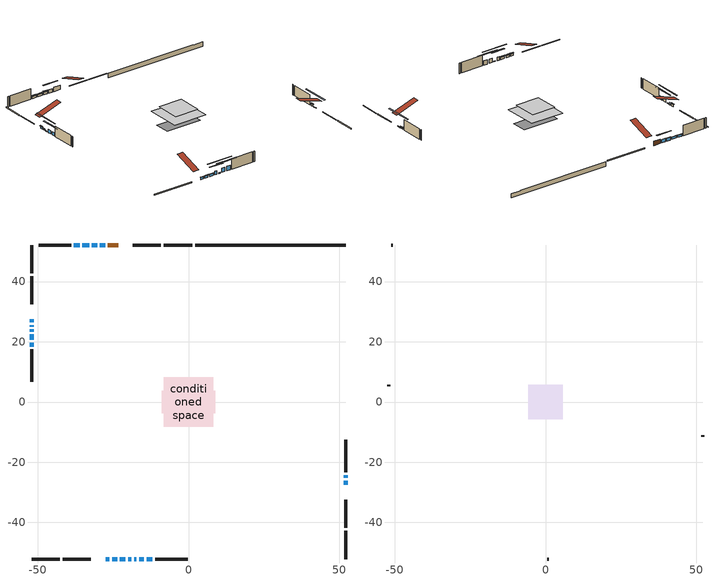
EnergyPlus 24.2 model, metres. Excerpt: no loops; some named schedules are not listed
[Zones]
conditioned space
 floor adiabatic (AdiabaticFloorConstruction): -8.17,-8.17 -8.17,8.17 8.17,8.17 8.17,-8.17 z2.66
 floor foundation (Slab1 construction): -8.82,-3.67 -8.82,3.67 8.82,3.67 8.82,-3.67 z-1.91
 wall outside (RimJoist1 construction): 1.23,52.15 -8.22,52.15 / -52.15,-52.15 -42.69,-52.15 / -52.15,52.15 -52.15,42.69 / 52.15,-52.15 52.15,-42.69 z0.22:0.52
 wall outside (RimJoist2 construction): -9.15,52.15 -18.53,52.15 / -41.76,-52.15 -32.39,-52.15 / -52.15,41.76 -52.15,32.39 / 52.15,-41.76 52.15,-32.39 z0.22:0.52
 wall outside (AdiabaticWallConstruction 1): -23.35,52.15 -26.78,52.15 z0.22:2.25
 wall outside (AdiabaticWallConstruction): -27.71,52.15 -29.41,52.15 / -52.15,22.45 -52.15,20.69 / -52.15,19.76 -52.15,18.39 z0.22:1.74; -30.34,52.15 -32.07,52.15 z0.22:1.49; -33,52.15 -35.26,52.15 / -27.57,-52.15 -26.24,-52.15 / -25.32,-52.15 -23.74,-52.15 / -22.81,-52.15 -20.98,-52.15 / -52.15,27.57 -52.15,26.42 / -36.19,52.15 -38.09,52.15 z0.22:1.19; -52.15,25.5 -52.15,25.01 z0.22:0.73; 52.15,-27.57 52.15,-26.15 / -18.06,-52.15 -17.34,-52.15 / -52.15,24.09 -52.15,23.37 z0.22:0.53; -20.05,-52.15 -18.98,-52.15 z0.22:1.82; -16.42,-52.15 -14.82,-52.15 / -13.89,-52.15 -12.01,-52.15 z0.22:2.3; 52.15,-25.22 52.15,-24.25 z0.22:1.04
 wall outside (Wall1 construction): -39.02,52.15 -49.79,52.15 / -11.08,-52.15 -0.31,-52.15 / -52.15,17.46 -52.15,6.69 / 52.15,-23.32 52.15,-12.55 z0.22:5.1
 wall foundation (FoundationWall1 construction): 2.16,52.15,-1.91 2.16,52.15,0.22 47.15,52.15,0.22 47.15,52.15,0.05 52.15,52.15,0.05 52.15,52.15,-1.91
 window (WindowConstruction): -27.71,52.15 -29.41,52.15 z0.22:1.74
 window (WindowConstruction 8): -30.34,52.15 -32.07,52.15 z0.22:1.49
 window (WindowConstruction 9): -33,52.15 -35.26,52.15 z0.22:1.19
 window (WindowConstruction 10): -27.57,-52.15 -26.24,-52.15 z0.22:1.19
 window (WindowConstruction 11): -25.31,-52.15 -23.74,-52.15 z0.22:1.19
 window (WindowConstruction 12): -22.81,-52.15 -20.98,-52.15 z0.22:1.19
 window (WindowConstruction 13): -52.15,27.57 -52.15,26.42 z0.22:1.19
 window (WindowConstruction 14): -52.15,25.49 -52.15,25.01 z0.22:0.73
 window (WindowConstruction 15): 52.15,-27.57 52.15,-26.15 z0.22:0.52
 window (WindowConstruction 1): -20.05,-52.15 -18.98,-52.15 z0.22:1.82
 window (WindowConstruction 16): -18.06,-52.15 -17.35,-52.15 z0.22:0.52
 window (WindowConstruction 17): -52.15,24.08 -52.15,23.37 z0.22:0.52
 window (WindowConstruction 2): -16.42,-52.15 -14.82,-52.15 z0.22:2.3
 window (WindowConstruction 3): -13.89,-52.15 -12.01,-52.15 z0.22:2.3
 window (WindowConstruction 4): -52.15,22.44 -52.15,20.69 z0.22:1.74
 window (WindowConstruction 5): -52.15,19.76 -52.15,18.39 z0.22:1.74
 window (WindowConstruction 6): 52.15,-25.22 52.15,-24.25 z0.22:1.03
 window (WindowConstruction 7): -36.19,52.15 -38.09,52.15 z0.22:1.19
 door (Door): -23.35,52.15 -26.78,52.15 z0.22:2.25
 ceiling adiabatic (AdiabaticFloorConstruction): 8.17,-8.17 8.17,8.17 -8.17,8.17 -8.17,-8.17 z2.66
attic - vented
 floor to conditioned space (Floor1 construction Reversed): -5.78,-5.78 -5.78,5.78 5.78,5.78 5.78,-5.78 z5.1
 wall outside (Wall3 construction): -50.72,52.15 -51.22,52.15 / 0.62,-52.15 1.12,-52.15 / -52.15,5.76 -52.15,5.26 / 52.15,-11.62 52.15,-11.12 z0.22:5.1
 roof outside (Roof1 construction): -22.42,52.15,5.1 -22.42,40.9,8.85 -19.46,40.9,8.85 -19.46,52.15,5.1; -28.5,-52.15,5.1 -28.5,-40.9,8.85 -31.46,-40.9,8.85 -31.46,-52.15,5.1; -52.15,28.5,5.1 -40.9,28.5,8.85 -40.9,31.46,8.85 -52.15,31.46,5.1; 52.15,-28.5,5.1 40.9,-28.5,8.85 40.9,-31.46,8.85 52.15,-31.46,5.1
shading: -32.31,52.15 -24.81,52.15 -24.81,52.61 -32.31,52.61 z4.64; -32.3,52.15 -30.11,52.15 -30.11,52.61 -32.3,52.61 z1.72; -35.49,52.15 -32.77,52.15 -32.77,52.61 -35.49,52.61 z1.41; -26.02,-52.15 -27.8,-52.15 -27.8,-52.61 -26.02,-52.61 z1.41; -23.51,-52.15 -25.54,-52.15 -25.54,-52.61 -23.51,-52.61 z1.41; -20.75,-52.15 -23.04,-52.15 -23.04,-52.61 -20.75,-52.61 z1.41; -52.15,26.19 -52.15,27.8 -52.61,27.8 -52.61,26.19 z1.41; -52.15,24.78 -52.15,25.72 -52.61,25.72 -52.61,24.78 z0.96; 52.15,-20.21 52.15,-33.51 52.61,-33.51 52.61,-20.21 z6.47; -16.09,-52.15 -22.95,-52.15 -22.95,-52.61 -16.09,-52.61 z4.72; -11.41,-52.15 -24,-52.15 -24,-52.61 -11.41,-52.61 z6.47; -52.15,17.43 -52.15,30.02 -52.61,30.02 -52.61,17.43 z6.47; -11.92,-52.15 -19.32,-52.15 -19.32,-52.61 -11.92,-52.61 z5.2; -9.11,-52.15 -16.79,-52.15 -16.79,-52.61 -9.11,-52.61 z5.2; -52.15,17.79 -52.15,25.34 -52.61,25.34 -52.61,17.79 z4.64; -52.15,15.49 -52.15,22.66 -52.61,22.66 -52.61,15.49 z4.64; 52.15,-24.02 52.15,-25.45 52.61,-25.45 52.61,-24.02 z1.26; -38.32,52.15 -35.96,52.15 -35.96,52.61 -38.32,52.61 z1.41
[Building]
Building 1: Terrain=Suburbs
[Site:Location]
Toronto City Centre_ON: Latitude {deg}=43.63; Longitude {deg}=-79.39; Time Zone {hr}=-5; Elevation {m}=77; Keep Site Location Information=Yes
[Site:GroundTemperature:Shallow]
5.01852, 3.26908, 3.12898, 3.95918, 7.29196, 10.6092, 13.4851, 15.3069, 15.4617, 13.9799, 11.1774, 7.9619
[Site:WaterMainsTemperature]
Calculation Method=Schedule; Temperature Schedule=mains temperature schedule
[Material] Roughness=Rough; Thermal Absorptance=0.9
Name | Thickness {m} | Conductivity {W/m-K} | Density {kg/m3} | Specific Heat {J/kg-K} | Solar Absorptance | Visible Absorptance
asphalt or fiberglass shingles | 0.00635 | 0.162714 | 1121.4 | 1465.45 | 0.4 | 0.4
ceiling loosefill ins | 0.169333 | 0.0480833 | 16.02 | 1046.75 | 0.7 | 0.7
ceiling stud and cavity | 0.1397 | 0.104391 | 65.682 | 1177.47 | 0.7 | 0.7
concrete 4.0 in. | 0.1016 | 1.803125 | 2242.8 | 837.4 | 0.7 | 0.7
concrete 8.0 in. | 0.2032 | 1.803125 | 2242.8 | 837.4 | 0.7 | 0.7
door material | 0.04445 | 0.053851 | 512.64 | 1214.23 | 0.7 | 0.7
exterior vertical ins | 0.0313123 | 0.029427 | 32.04 | 1214.23 | 0.7 | 0.7
floor covering | 0.0127 | 0.0433444 | 54.468 | 1339.84 | 0.6 | 0.6
floor rigid ins; wall rigid ins | 0.512978 | 0.029427 | 32.04 | 1214.23 | 0.7 | 0.7
floor stud and cavity | 0.1397 | 1.75129 | 37.0049 | 1207.88 | 0.7 | 0.7
furniture material conditioned space 1 | 0.1524 | 0.115458 | 640.8 | 1214.23 | 0.6 | 0.6
gypsum board | 0.0127 | 0.160291 | 801 | 837.4 | 0.6 | 0.6
gypsum board 1 | 0.0127 | 0.160291 | 801 | 837.4 | 0.7 | 0.7
osb sheathing 0.5 in. | 0.0127 | 0.115458 | 512.64 | 1214.23 | 0.7 | 0.7
osb sheathing 0.75 in. | 0.01905 | 0.115458 | 512.64 | 1214.23 | 0.7 | 0.7
osb sheathing 2.0 in. | 0.0508 | 0.115458 | 512.64 | 1214.23 | 0.7 | 0.7
rim joist stud and cavity | 0.0508 | 0.0451784 | 125.044 | 1163.47 | 0.6 | 0.6
rim joist stud and cavity 1 | 0.0508 | 0.0379815 | 125.044 | 1163.47 | 0.6 | 0.6
wall stud and cavity | 0.1397 | 0.0823012 | 139.0536 | 1170.24 | 0.7 | 0.7
wall stud and cavity 1 | 0.0889 | 6.9971 | 50.32683 | 1063.81 | 0.6 | 0.6
wall stud and cavity 2 | 0.0889 | 0.380278 | 52.3479 | 1209.89 | 0.7 | 0.7
wall stud and cavity 3 | 0.0889 | 0.391764 | 83.0341 | 1211.67 | 0.7 | 0.7
wood siding | 0.0254 | 0.102417 | 544.68 | 1172.36 | 0.4 | 0.4
wood siding 1 | 0.00254 | 0.102417 | 544.68 | 1172.36 | 0.4 | 0.4
wood siding 2; wood siding 3; wood siding 4 | 0.0254 | 0.102417 | 544.68 | 1172.36 | 0.7 | 0.7
[WindowMaterial:SimpleGlazingSystem]
Name | U-Factor {W/m2-K} | Solar Heat Gain Coefficient
WindowMaterial | 2.38987 | 0.64
WindowMaterial 1 | 2.54885 | 0.58
WindowMaterial 10 | 2.54318 | 0.58
WindowMaterial 11 | 2.44381 | 0.62
WindowMaterial 12 | 2.49946 | 0.57
WindowMaterial 13 | 2.63686 | 0.5
WindowMaterial 14 | 2.53466 | 0.48
WindowMaterial 15 | 6.76136 | 0.45
WindowMaterial 2 | 2.47901 | 0.59
WindowMaterial 3 | 2.46482 | 0.6
WindowMaterial 4 | 2.387599 | 0.64
WindowMaterial 5 | 2.40804 | 0.64
WindowMaterial 6 | 2.594846 | 0.51
WindowMaterial 7 | 3.13085 | 0.65
WindowMaterial 8 | 2.4052 | 0.64
WindowMaterial 9 | 2.421667 | 0.63
[Construction]
AdiabaticFloorConstruction: floor stud and cavity, floor rigid ins, osb sheathing 0.75 in., floor covering
AdiabaticWallConstruction: wood siding 3, wall rigid ins, wall stud and cavity 2, gypsum board
AdiabaticWallConstruction 1: wood siding 4, wall rigid ins, wall stud and cavity 2, gypsum board
Door: door material
Floor1 construction Reversed: gypsum board, ceiling stud and cavity, ceiling loosefill ins
FoundationWall1 construction: concrete 8.0 in., gypsum board 1
furniture construction conditioned space 1: furniture material conditioned space 1
PartitionWallConstruction: gypsum board, wall stud and cavity 3, gypsum board
RimJoist1 construction: wood siding 2, osb sheathing 2.0 in., rim joist stud and cavity
RimJoist2 construction: wood siding 2, osb sheathing 2.0 in., rim joist stud and cavity 1
Roof1 construction: asphalt or fiberglass shingles
Slab1 construction: concrete 4.0 in.
Wall1 construction: wood siding, osb sheathing 0.5 in., wall stud and cavity, gypsum board
Wall3 construction: wood siding 1, wall stud and cavity 1
WindowConstruction: WindowMaterial
WindowConstruction 1: WindowMaterial 1
WindowConstruction 10: WindowMaterial 10
WindowConstruction 11: WindowMaterial 11
WindowConstruction 12: WindowMaterial 12
WindowConstruction 13: WindowMaterial 13
WindowConstruction 14: WindowMaterial 14
WindowConstruction 15; WindowConstruction 16; WindowConstruction 17: WindowMaterial 15
WindowConstruction 2: WindowMaterial 2
WindowConstruction 3: WindowMaterial 3
WindowConstruction 4: WindowMaterial 4
WindowConstruction 5: WindowMaterial 5
WindowConstruction 6: WindowMaterial 6
WindowConstruction 7: WindowMaterial 7
WindowConstruction 8: WindowMaterial 8
WindowConstruction 9: WindowMaterial 9
[Zone] Multiplier=1; Part of Total Floor Area=Yes
Name | Volume {m3}
attic - vented | 81.2415
conditioned space | 1007.5
[Space]
Name | Zone | Volume {m3}
attic - vented 1 | attic - vented | 81.2415
conditioned space 1 | conditioned space | 1007.5
[ZoneInfiltration:EffectiveLeakageArea]
infil attic - vented 1: Zone or Space=attic - vented 1; Schedule=Always On Discrete; Effective Air Leakage Area {cm2}=5618.53; Stack Coefficient=0.000599923; Wind Coefficient=1.65489e-05
[ZoneMixing]
whole house fan mix: Zone or Space=attic - vented; Schedule=Always On Continuous; Design Flow Rate Calculation Method=Flow/Zone; Design Flow Rate {m3/s}=0; Source Zone or Space=conditioned space
[SurfaceProperty:ExposedFoundationPerimeter]
Slab1: Exposed Perimeter Calculation Method=TotalExposedPerimeter; Total Exposed Perimeter {m}=49.988
[InternalMass] Zone or ZoneList=conditioned space; Space or SpaceList=conditioned space 1
Name | Construction | Surface Area {m2}
furniture mass conditioned space 1 | furniture construction conditioned space 1 | 158.62
partition wall mass | PartitionWallConstruction | 396.55
[Lights]
interior lighting: Zone or ZoneList or Space or SpaceList=conditioned space 1; Schedule=interior lighting schedule; Design Level Calculation Method=LightingLevel; Lighting Level {W}=343.2; Return Air Fraction=0; Fraction Radiant=0.6; Fraction Visible=0.2; Fraction Replaceable=1
[People]
occupants: Zone or ZoneList or Space or SpaceList=conditioned space 1; Number of People Schedule=occupants schedule; Number of People Calculation Method=People; Number of People=3; Fraction Radiant=0.314171; Sensible Heat Fraction=0.56303; Activity Level Schedule=occupants activity schedule; Carbon Dioxide Generation Rate {m3/s-W}=0; Enable ASHRAE 55 Comfort Warnings=No; Mean Radiant Temperature Calculation Type=EnclosureAveraged
[ElectricEquipment] Zone or ZoneList or Space or SpaceList=conditioned space 1; Design Level Calculation Method=EquipmentLevel
Name | Schedule | Design Level {W} | Fraction Latent | Fraction Radiant | Fraction Lost
clothes dryer | clothes dryer schedule | 140.772 | 0.015 | 0.081 | 0.85
clothes washer | clothes washer schedule | 32.1985 | 0.03 | 0.162 | 0.7
cooking range | cooking range schedule | 215.147 | 0.08 | 0.432 | 0.2
dishwasher | dishwasher schedule | 66.8632 | 0.3 | 0.18 | 0.4
fridge | fridge schedule | 72.9452 | 0 | 0.6 | 0
mech vent bath fan 0 | mech vent bath fan 0 schedule | 50.2 | 0 | 0 | 1
mech vent bath fan 1 | mech vent bath fan 1 schedule | 50.2 | 0 | 0 | 1
mech vent house fan | mech vent house fan schedule | 0 | 0 | 0 | 1
mech vent house fan cfis | mech vent house fan cfis schedule | 0 | 0 | 0 | 0
mech vent range fan 0 | mech vent range fan 0 schedule | 57 | 0 | 0 | 1
misc plug loads | misc plug loads schedule | 494.7 | 0.045 | 0.513 | 0.1
whole house fan | Always On Discrete | 0 | 0 | 0 | 1
[OtherEquipment] Zone or ZoneList or Space or SpaceList=conditioned space 1; Design Level Calculation Method=EquipmentLevel
Name | Fuel Type | Schedule | Design Level {W} | Fraction Latent | Fraction Radiant | Fraction Lost
clothes dryer 1 | Electricity | clothes dryer schedule | 0 | 0.015 | 0.081 | 0.85
cooking range 1 | Electricity | cooking range schedule | 0 | 0.08 | 0.432 | 0.2
general water use latent | None | general water use schedule | 62.594 | 1 | 0 | 0
general water use sensible | None | general water use schedule | -61.6891 | 0 | 0.6 | 0
mech vent house fan latent load | None | Always On Discrete | 0 | 1 | 0 | 0
mech vent house fan sensible load | None | Always On Discrete | 0 | 0 | 0 | 0
water heater energy adjustment1 | NaturalGas | Always On Discrete | 0.01 | 0 | 0 | 1
[ZoneInfiltration:DesignFlowRate] Zone or ZoneList or Space or SpaceList=conditioned space 1; Schedule=Always On Discrete; Design Flow Rate Calculation Method=Flow/Zone; Design Flow Rate {m3/s}=0
infil flow; natural vent flow; whole house fan flow
[AvailabilityManager:Scheduled]
central ac and furnace airloop Availability Manager: Schedule=Always On Discrete
[Foundation:Kiva]
Foundation Kiva 1: Initial Indoor Air Temperature {C}=18; Wall Height Above Grade {m}=0.220005; Wall Depth Below Slab {m}=0.2032; Custom Block Material Name 1=exterior vertical ins; Custom Block Depth 1 {m}=2.13; Custom Block X Position 1 {m}=0.2159; Custom Block Z Position 1 {m}=0
[Foundation:Kiva:Settings]
Soil Conductivity {W/m-K}=0.849921; Soil Density {kg/m3}=1842.3; Soil Specific Heat {J/kg-K}=418.7; Ground Solar Absorptivity=0.9; Ground Thermal Absorptivity=0.9; Ground Surface Roughness {m}=0.03; Far-Field Width {m}=40; Deep-Ground Boundary Condition=ZeroFlux; Deep-Ground Depth {m}=40; Minimum Cell Dimension {m}=0.2; Maximum Cell Growth Coefficient=3; Simulation Timestep=Timestep
[Exterior:Lights]
exterior lighting: Schedule=exterior lighting schedule; Design Level {W}=75.6
[EnergyManagementSystem:GlobalVariable]
central_ac_and_furnace_airloop_Fan_RTF
infil_program_Qfan
infil_program_Qinf
natural_vent_program_Qnv
natural_vent_program_Qwhf
[EnergyManagementSystem:Sensor]
Name | Output:Variable or Output:Meter Index Key | Output:Variable or Output:Meter
airflow_gain | infil flow | Infiltration Sensible Heat Gain Energy
airflow_gain_1 | natural vent flow | Infiltration Sensible Heat Gain Energy
airflow_gain_2 | whole house fan flow | Infiltration Sensible Heat Gain Energy
airflow_loss | infil flow | Infiltration Sensible Heat Loss Energy
airflow_loss_1 | natural vent flow | Infiltration Sensible Heat Loss Energy
airflow_loss_2 | whole house fan flow | Infiltration Sensible Heat Loss Energy
clg_load_cond |  | Cooling:EnergyTransfer:Zone:CONDITIONED SPACE
clg_sp_s; clg_sp_s_1 | cooling setpoint | Schedule Value
clothes_dryer_exhaust_0_sch_s | clothes dryer exhaust 0 schedule | Schedule Value
cool_season | cooling season schedule | Schedule Value
htg_load_cond |  | Heating:EnergyTransfer:Zone:CONDITIONED SPACE
htg_sp_s; htg_sp_s_1 | heating setpoint | Schedule Value
ig_ee_conv | clothes dryer | Electric Equipment Convective Heating Energy
ig_ee_conv_2 | cooking range | Electric Equipment Convective Heating Energy
ig_ee_conv_4 | fridge | Electric Equipment Convective Heating Energy
ig_ee_conv_5 | misc plug loads | Electric Equipment Convective Heating Energy
ig_ee_conv_6 | whole house fan | Electric Equipment Convective Heating Energy
ig_ee_rad | clothes dryer | Electric Equipment Radiant Heating Energy
ig_ee_rad_2 | cooking range | Electric Equipment Radiant Heating Energy
ig_ee_rad_4 | fridge | Electric Equipment Radiant Heating Energy
ig_ee_rad_5 | misc plug loads | Electric Equipment Radiant Heating Energy
ig_ee_rad_6 | whole house fan | Electric Equipment Radiant Heating Energy
ig_lgt_conv | interior lighting | Lights Convective Heating Energy
ig_lgt_rad | interior lighting | Lights Radiant Heating Energy
ig_lgt_vis | interior lighting | Lights Visible Radiation Heating Energy
ig_oe_conv | clothes dryer 1 | Other Equipment Convective Heating Energy
ig_oe_conv_1 | cooking range 1 | Other Equipment Convective Heating Energy
ig_oe_conv_2 | general water use latent | Other Equipment Convective Heating Energy
ig_oe_conv_3 | general water use sensible | Other Equipment Convective Heating Energy
ig_oe_conv_4 | water heater energy adjustment1 | Other Equipment Convective Heating Energy
ig_oe_rad | clothes dryer 1 | Other Equipment Radiant Heating Energy
ig_oe_rad_1 | cooking range 1 | Other Equipment Radiant Heating Energy
ig_oe_rad_2 | general water use latent | Other Equipment Radiant Heating Energy
ig_oe_rad_3 | general water use sensible | Other Equipment Radiant Heating Energy
ig_oe_rad_4 | water heater energy adjustment1 | Other Equipment Radiant Heating Energy
ig_ppl_conv | occupants | People Convective Heating Energy
ig_ppl_rad | occupants | People Radiant Heating Energy
im_conv | furniture mass conditioned space 1 | Surface Inside Face Convection Heat Gain Energy
im_conv_1 | partition wall mass | Surface Inside Face Convection Heat Gain Energy
im_ig | furniture mass conditioned space 1 | Surface Inside Face Internal Gains Radiation Heat Gain Energy
im_ig_1 | partition wall mass | Surface Inside Face Internal Gains Radiation Heat Gain Energy
im_lgt | furniture mass conditioned space 1 | Surface Inside Face Lights Radiation Heat Gain Energy
im_lgt_1 | partition wall mass | Surface Inside Face Lights Radiation Heat Gain Energy
im_sol | furniture mass conditioned space 1 | Surface Inside Face Solar Radiation Heat Gain Energy
im_sol_1 | partition wall mass | Surface Inside Face Solar Radiation Heat Gain Energy
im_surf | furniture mass conditioned space 1 | Surface Inside Face Net Surface Thermal Radiation Heat Gain Energy
im_surf_1 | partition wall mass | Surface Inside Face Net Surface Thermal Radiation Heat Gain Energy
mech_vent_bath_fan_0_sch_s | mech vent bath fan 0 schedule | Schedule Value
mech_vent_bath_fan_1_sch_s | mech vent bath fan 1 schedule | Schedule Value
mech_vent_range_fan_0_sch_s | mech vent range fan 0 schedule | Schedule Value
mv_conv | mech vent bath fan 0 | Electric Equipment Convective Heating Energy
mv_conv_1 | mech vent bath fan 1 | Electric Equipment Convective Heating Energy
mv_conv_2 | mech vent house fan | Electric Equipment Convective Heating Energy
mv_conv_3 | mech vent house fan cfis | Electric Equipment Convective Heating Energy
mv_conv_4 | mech vent range fan 0 | Electric Equipment Convective Heating Energy
mv_conv_5 | mech vent house fan latent load | Other Equipment Convective Heating Energy
mv_conv_6 | mech vent house fan sensible load | Other Equipment Convective Heating Energy
mv_rad | mech vent bath fan 0 | Electric Equipment Radiant Heating Energy
mv_rad_1 | mech vent bath fan 1 | Electric Equipment Radiant Heating Energy
mv_rad_2 | mech vent house fan | Electric Equipment Radiant Heating Energy
mv_rad_3 | mech vent house fan cfis | Electric Equipment Radiant Heating Energy
mv_rad_4 | mech vent range fan 0 | Electric Equipment Radiant Heating Energy
mv_rad_5 | mech vent house fan latent load | Other Equipment Radiant Heating Energy
mv_rad_6 | mech vent house fan sensible load | Other Equipment Radiant Heating Energy
natural_vent_s | natural vent schedule | Schedule Value
out_pb_s |  | Site Outdoor Air Barometric Pressure
out_wt_s |  | Site Outdoor Air Humidity Ratio
site_vw_s |  | Site Wind Speed
ss_back_out | Window1 | Surface Window Shortwave from Zone Back Out Window Heat Transfer Rate
ss_back_out_1 | Window10 | Surface Window Shortwave from Zone Back Out Window Heat Transfer Rate
ss_back_out_10 | Window20 | Surface Window Shortwave from Zone Back Out Window Heat Transfer Rate
ss_back_out_11 | Window21 | Surface Window Shortwave from Zone Back Out Window Heat Transfer Rate
ss_back_out_12 | Window4 | Surface Window Shortwave from Zone Back Out Window Heat Transfer Rate
ss_back_out_13 | Window5 | Surface Window Shortwave from Zone Back Out Window Heat Transfer Rate
ss_back_out_14 | Window6 | Surface Window Shortwave from Zone Back Out Window Heat Transfer Rate
ss_back_out_15 | Window7 | Surface Window Shortwave from Zone Back Out Window Heat Transfer Rate
ss_back_out_16 | Window8 | Surface Window Shortwave from Zone Back Out Window Heat Transfer Rate
ss_back_out_17 | Window9 | Surface Window Shortwave from Zone Back Out Window Heat Transfer Rate
ss_back_out_2 | Window11 | Surface Window Shortwave from Zone Back Out Window Heat Transfer Rate
ss_back_out_3 | Window12 | Surface Window Shortwave from Zone Back Out Window Heat Transfer Rate
ss_back_out_4 | Window14 | Surface Window Shortwave from Zone Back Out Window Heat Transfer Rate
ss_back_out_5 | Window15 | Surface Window Shortwave from Zone Back Out Window Heat Transfer Rate
ss_back_out_6 | Window16 | Surface Window Shortwave from Zone Back Out Window Heat Transfer Rate
ss_back_out_7 | Window17 | Surface Window Shortwave from Zone Back Out Window Heat Transfer Rate
ss_back_out_8 | Window18 | Surface Window Shortwave from Zone Back Out Window Heat Transfer Rate
ss_back_out_9 | Window2 | Surface Window Shortwave from Zone Back Out Window Heat Transfer Rate
ss_conv | Door1 | Surface Inside Face Convection Heat Gain Energy
ss_conv_1 | Window1 | Surface Inside Face Convection Heat Gain Energy
ss_conv_10 | Window2 | Surface Inside Face Convection Heat Gain Energy
ss_conv_11 | Window20 | Surface Inside Face Convection Heat Gain Energy
ss_conv_12 | Window21 | Surface Inside Face Convection Heat Gain Energy
ss_conv_13 | Window4 | Surface Inside Face Convection Heat Gain Energy
ss_conv_14 | Window5 | Surface Inside Face Convection Heat Gain Energy
ss_conv_15 | Window6 | Surface Inside Face Convection Heat Gain Energy
ss_conv_16 | Window7 | Surface Inside Face Convection Heat Gain Energy
ss_conv_17 | Window8 | Surface Inside Face Convection Heat Gain Energy
ss_conv_18 | Window9 | Surface Inside Face Convection Heat Gain Energy
ss_conv_2 | Window10 | Surface Inside Face Convection Heat Gain Energy
ss_conv_3 | Window11 | Surface Inside Face Convection Heat Gain Energy
ss_conv_4 | Window12 | Surface Inside Face Convection Heat Gain Energy
ss_conv_5 | Window14 | Surface Inside Face Convection Heat Gain Energy
ss_conv_6 | Window15 | Surface Inside Face Convection Heat Gain Energy
ss_conv_7 | Window16 | Surface Inside Face Convection Heat Gain Energy
ss_conv_8 | Window17 | Surface Inside Face Convection Heat Gain Energy
ss_conv_9 | Window18 | Surface Inside Face Convection Heat Gain Energy
ss_ig | Door1 | Surface Inside Face Internal Gains Radiation Heat Gain Energy
ss_ig_1 | Window1 | Surface Inside Face Internal Gains Radiation Heat Gain Energy
ss_ig_10 | Window2 | Surface Inside Face Internal Gains Radiation Heat Gain Energy
ss_ig_11 | Window20 | Surface Inside Face Internal Gains Radiation Heat Gain Energy
ss_ig_12 | Window21 | Surface Inside Face Internal Gains Radiation Heat Gain Energy
ss_ig_13 | Window4 | Surface Inside Face Internal Gains Radiation Heat Gain Energy
ss_ig_14 | Window5 | Surface Inside Face Internal Gains Radiation Heat Gain Energy
ss_ig_15 | Window6 | Surface Inside Face Internal Gains Radiation Heat Gain Energy
ss_ig_16 | Window7 | Surface Inside Face Internal Gains Radiation Heat Gain Energy
ss_ig_17 | Window8 | Surface Inside Face Internal Gains Radiation Heat Gain Energy
ss_ig_18 | Window9 | Surface Inside Face Internal Gains Radiation Heat Gain Energy
ss_ig_2 | Window10 | Surface Inside Face Internal Gains Radiation Heat Gain Energy
ss_ig_3 | Window11 | Surface Inside Face Internal Gains Radiation Heat Gain Energy
ss_ig_4 | Window12 | Surface Inside Face Internal Gains Radiation Heat Gain Energy
ss_ig_5 | Window14 | Surface Inside Face Internal Gains Radiation Heat Gain Energy
ss_ig_6 | Window15 | Surface Inside Face Internal Gains Radiation Heat Gain Energy
ss_ig_7 | Window16 | Surface Inside Face Internal Gains Radiation Heat Gain Energy
ss_ig_8 | Window17 | Surface Inside Face Internal Gains Radiation Heat Gain Energy
ss_ig_9 | Window18 | Surface Inside Face Internal Gains Radiation Heat Gain Energy
ss_lgt | Door1 | Surface Inside Face Lights Radiation Heat Gain Energy
ss_sol | Door1 | Surface Inside Face Solar Radiation Heat Gain Energy
ss_surf | Door1 | Surface Inside Face Net Surface Thermal Radiation Heat Gain Energy
ss_surf_1 | Window1 | Surface Inside Face Net Surface Thermal Radiation Heat Gain Energy
ss_surf_10 | Window2 | Surface Inside Face Net Surface Thermal Radiation Heat Gain Energy
